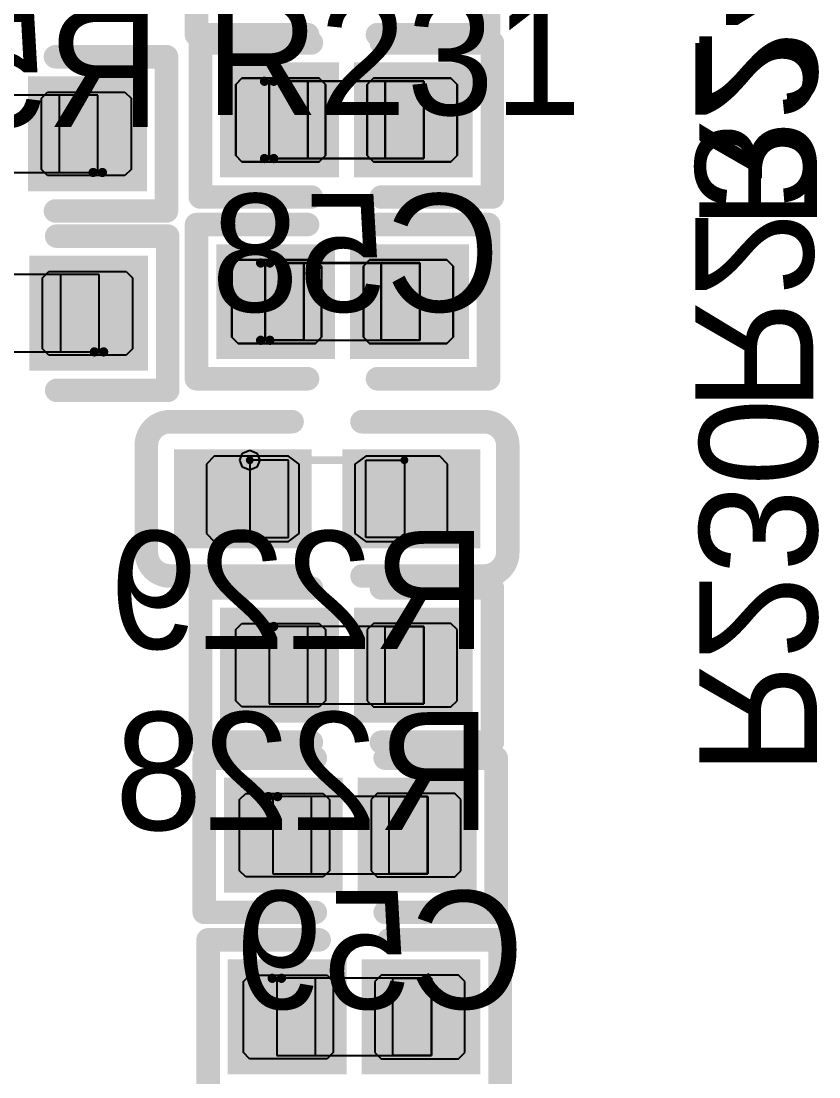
# Model space of a CAD drawing. Header units: millimetres. Extents: x 892 to 1144, y 1011 to 1123.
# Drawn here: x 972.65 to 977.81, y 1092.79 to 1099.61 of the extents above; entities that cross this region are included whole.
import ezdxf

# ---------------------------------------------------------------- set-up
doc = ezdxf.new("R2010")
doc.units = ezdxf.units.MM
for name, color, linetype in [('BottomLayer', 5, 'Continuous'), ('BottomOverlay', 54, 'Continuous'), ('BottomPaste', 16, 'Continuous'), ('BottomSolder', 6, 'Continuous'), ('Mechanical15', 56, 'Continuous'), ('Mechanical4', 56, 'Continuous'), ('Mechanical5', 56, 'Continuous'), ('Mechanical6', 56, 'Continuous'), ('TopLayer', 1, 'Continuous'), ('TopOverlay', 2, 'Continuous'), ('TopPaste', 8, 'Continuous'), ('TopSolder', 216, 'Continuous')]:
    doc.layers.add(name, color=color, linetype=linetype)

msp = doc.modelspace()

# ---------------------------------------------------------------- linework, layer by layer
at = {"layer": 'BottomLayer'}
for points in [[(974.0344, 1098.705), (974.6, 1098.705), (974.0344, 1099.245), (974.6, 1099.245)], [(974.9, 1098.705), (975.4656, 1098.705), (974.9, 1099.245), (975.4656, 1099.245)], [(973.3578, 1099.155), (972.7922, 1099.155), (973.3578, 1098.615), (972.7922, 1098.615)], [(974.0094, 1097.53), (974.575, 1097.53), (974.0094, 1098.07), (974.575, 1098.07)], [(974.875, 1097.53), (975.4406, 1097.53), (974.875, 1098.07), (975.4406, 1098.07)], [(973.3656, 1097.995), (972.8, 1097.995), (973.3656, 1097.455), (972.8, 1097.455)], [(973.6849, 1096.255), (974.475, 1096.255), (973.6849, 1096.795), (974.475, 1096.795)], [(974.775, 1096.255), (975.5651, 1096.255), (974.775, 1096.795), (975.5651, 1096.795)], [(974.0344, 1095.18), (974.6, 1095.18), (974.0344, 1095.72), (974.6, 1095.72)], [(974.9, 1095.18), (975.4656, 1095.18), (974.9, 1095.72), (975.4656, 1095.72)], [(974.0594, 1094.08), (974.625, 1094.08), (974.0594, 1094.62), (974.625, 1094.62)], [(974.925, 1094.08), (975.4906, 1094.08), (974.925, 1094.62), (975.4906, 1094.62)], [(974.0844, 1092.905), (974.65, 1092.905), (974.0844, 1093.445), (974.65, 1093.445)], [(974.95, 1092.905), (975.5156, 1092.905), (974.95, 1093.445), (975.5156, 1093.445)]]:
    msp.add_solid(points, dxfattribs=at)
at = {"layer": 'BottomOverlay', "const_width": 0.1524}
for points in [[(973.7808, 1099.5264), (973.7808, 1100.5236)], [(975.6692, 1099.5264), (975.6692, 1100.5236)], [(973.7808, 1099.5264), (974.4988, 1099.5264)], [(974.9512, 1099.5264), (975.6692, 1099.5264)], [(973.8058, 1099.4736), (974.5238, 1099.4736)], [(973.8058, 1098.4764), (973.8058, 1099.4736)], [(974.9762, 1099.4736), (975.6942, 1099.4736)], [(975.6942, 1098.4764), (975.6942, 1099.4736)], [(972.8684, 1099.3836), (973.5864, 1099.3836)], [(973.5864, 1098.3864), (973.5864, 1099.3836)], [(973.8058, 1098.4764), (974.5238, 1098.4764)], [(974.9762, 1098.4764), (975.6942, 1098.4764)], [(972.8684, 1098.3864), (973.5864, 1098.3864)], [(973.7808, 1098.2986), (974.4988, 1098.2986)], [(973.7808, 1097.3014), (973.7808, 1098.2986)], [(974.9512, 1098.2986), (975.6692, 1098.2986)], [(975.6692, 1097.3014), (975.6692, 1098.2986)], [(972.8762, 1098.2236), (973.5942, 1098.2236)], [(973.5942, 1097.2264), (973.5942, 1098.2236)], [(973.7808, 1097.3014), (974.4988, 1097.3014)], [(974.9512, 1097.3014), (975.6692, 1097.3014)], [(972.8762, 1097.2264), (973.5942, 1097.2264)], [(973.6087, 1097.0236), (974.3988, 1097.0236)], [(974.8512, 1097.0236), (975.6413, 1097.0236)], [(973.4563, 1096.1788), (973.4563, 1096.8712)], [(975.7937, 1096.1788), (975.7937, 1096.8712)], [(973.6087, 1096.0264), (974.3988, 1096.0264)], [(974.8512, 1096.0264), (975.6413, 1096.0264)], [(973.8058, 1095.9486), (974.5238, 1095.9486)], [(973.8058, 1094.9514), (973.8058, 1095.9486)], [(974.9762, 1095.9486), (975.6942, 1095.9486)], [(975.6942, 1094.9514), (975.6942, 1095.9486)], [(973.8058, 1094.9514), (974.5238, 1094.9514)], [(974.9762, 1094.9514), (975.6942, 1094.9514)], [(973.8308, 1094.8486), (974.5488, 1094.8486)], [(973.8308, 1093.8514), (973.8308, 1094.8486)], [(975.0012, 1094.8486), (975.7192, 1094.8486)], [(975.7192, 1093.8514), (975.7192, 1094.8486)], [(973.8308, 1093.8514), (974.5488, 1093.8514)], [(975.0012, 1093.8514), (975.7192, 1093.8514)], [(973.8558, 1093.6736), (974.5738, 1093.6736)], [(973.8558, 1092.6764), (973.8558, 1093.6736)], [(975.0262, 1093.6736), (975.7442, 1093.6736)], [(975.7442, 1092.6764), (975.7442, 1093.6736)]]:
    msp.add_lwpolyline(points, dxfattribs=at)
at = {"layer": 'BottomOverlay', "const_width": 0.0762}
for points in [[(973.7427, 1099.5264, 1), (973.8189, 1099.5264, 1)], [(973.7427, 1099.5264, 1), (973.8189, 1099.5264, 1)], [(974.4607, 1099.5264, 1), (974.5369, 1099.5264, 1)], [(974.9131, 1099.5264, 1), (974.9893, 1099.5264, 1)], [(975.6311, 1099.5264, 1), (975.7073, 1099.5264, 1)], [(975.6311, 1099.5264, 1), (975.7073, 1099.5264, 1)], [(973.7677, 1099.4736, 1), (973.8439, 1099.4736, 1)], [(973.7677, 1099.4736, 1), (973.8439, 1099.4736, 1)], [(974.4857, 1099.4736, 1), (974.5619, 1099.4736, 1)], [(974.9381, 1099.4736, 1), (975.0143, 1099.4736, 1)], [(975.6561, 1099.4736, 1), (975.7323, 1099.4736, 1)], [(975.6561, 1099.4736, 1), (975.7323, 1099.4736, 1)], [(972.8303, 1099.3836, 1), (972.9065, 1099.3836, 1)], [(973.5483, 1099.3836, 1), (973.6245, 1099.3836, 1)], [(973.5483, 1099.3836, 1), (973.6245, 1099.3836, 1)], [(973.7677, 1098.4764, 1), (973.8439, 1098.4764, 1)], [(973.7677, 1098.4764, 1), (973.8439, 1098.4764, 1)], [(974.4857, 1098.4764, 1), (974.5619, 1098.4764, 1)], [(974.9381, 1098.4764, 1), (975.0143, 1098.4764, 1)], [(975.6561, 1098.4764, 1), (975.7323, 1098.4764, 1)], [(975.6561, 1098.4764, 1), (975.7323, 1098.4764, 1)], [(972.8303, 1098.3864, 1), (972.9065, 1098.3864, 1)], [(973.5483, 1098.3864, 1), (973.6245, 1098.3864, 1)], [(973.5483, 1098.3864, 1), (973.6245, 1098.3864, 1)], [(973.7427, 1098.2986, 1), (973.8189, 1098.2986, 1)], [(973.7427, 1098.2986, 1), (973.8189, 1098.2986, 1)], [(974.4607, 1098.2986, 1), (974.5369, 1098.2986, 1)], [(974.9131, 1098.2986, 1), (974.9893, 1098.2986, 1)], [(975.6311, 1098.2986, 1), (975.7073, 1098.2986, 1)], [(975.6311, 1098.2986, 1), (975.7073, 1098.2986, 1)], [(972.8381, 1098.2236, 1), (972.9143, 1098.2236, 1)], [(973.5561, 1098.2236, 1), (973.6323, 1098.2236, 1)], [(973.5561, 1098.2236, 1), (973.6323, 1098.2236, 1)], [(973.7427, 1097.3014, 1), (973.8189, 1097.3014, 1)], [(973.7427, 1097.3014, 1), (973.8189, 1097.3014, 1)], [(974.4607, 1097.3014, 1), (974.5369, 1097.3014, 1)], [(974.9131, 1097.3014, 1), (974.9893, 1097.3014, 1)], [(975.6311, 1097.3014, 1), (975.7073, 1097.3014, 1)], [(975.6311, 1097.3014, 1), (975.7073, 1097.3014, 1)], [(972.8381, 1097.2264, 1), (972.9143, 1097.2264, 1)], [(973.5561, 1097.2264, 1), (973.6323, 1097.2264, 1)], [(973.5561, 1097.2264, 1), (973.6323, 1097.2264, 1)], [(973.5706, 1097.0236, 1), (973.6468, 1097.0236, 1)], [(973.5706, 1097.0236, 1), (973.6468, 1097.0236, 1)], [(974.3607, 1097.0236, 1), (974.4369, 1097.0236, 1)], [(974.8131, 1097.0236, 1), (974.8893, 1097.0236, 1)], [(975.6032, 1097.0236, 1), (975.6794, 1097.0236, 1)], [(975.6032, 1097.0236, 1), (975.6794, 1097.0236, 1)], [(973.4182, 1096.8712, 1), (973.4944, 1096.8712, 1)], [(973.4182, 1096.8712, 1), (973.4944, 1096.8712, 1)], [(975.7556, 1096.8712, 1), (975.8318, 1096.8712, 1)], [(975.7556, 1096.8712, 1), (975.8318, 1096.8712, 1)], [(973.4182, 1096.1788, 1), (973.4944, 1096.1788, 1)], [(973.4182, 1096.1788, 1), (973.4944, 1096.1788, 1)], [(975.7556, 1096.1788, 1), (975.8318, 1096.1788, 1)], [(975.7556, 1096.1788, 1), (975.8318, 1096.1788, 1)], [(973.5706, 1096.0264, 1), (973.6468, 1096.0264, 1)], [(973.5706, 1096.0264, 1), (973.6468, 1096.0264, 1)], [(974.3607, 1096.0264, 1), (974.4369, 1096.0264, 1)], [(974.8131, 1096.0264, 1), (974.8893, 1096.0264, 1)], [(975.6032, 1096.0264, 1), (975.6794, 1096.0264, 1)], [(975.6032, 1096.0264, 1), (975.6794, 1096.0264, 1)], [(973.7677, 1095.9486, 1), (973.8439, 1095.9486, 1)], [(973.7677, 1095.9486, 1), (973.8439, 1095.9486, 1)], [(974.4857, 1095.9486, 1), (974.5619, 1095.9486, 1)], [(974.9381, 1095.9486, 1), (975.0143, 1095.9486, 1)], [(975.6561, 1095.9486, 1), (975.7323, 1095.9486, 1)], [(975.6561, 1095.9486, 1), (975.7323, 1095.9486, 1)], [(973.7677, 1094.9514, 1), (973.8439, 1094.9514, 1)], [(973.7677, 1094.9514, 1), (973.8439, 1094.9514, 1)], [(974.4857, 1094.9514, 1), (974.5619, 1094.9514, 1)], [(974.9381, 1094.9514, 1), (975.0143, 1094.9514, 1)], [(975.6561, 1094.9514, 1), (975.7323, 1094.9514, 1)], [(975.6561, 1094.9514, 1), (975.7323, 1094.9514, 1)], [(973.7927, 1094.8486, 1), (973.8689, 1094.8486, 1)], [(973.7927, 1094.8486, 1), (973.8689, 1094.8486, 1)], [(974.5107, 1094.8486, 1), (974.5869, 1094.8486, 1)], [(974.9631, 1094.8486, 1), (975.0393, 1094.8486, 1)], [(975.6811, 1094.8486, 1), (975.7573, 1094.8486, 1)], [(975.6811, 1094.8486, 1), (975.7573, 1094.8486, 1)], [(973.7927, 1093.8514, 1), (973.8689, 1093.8514, 1)], [(973.7927, 1093.8514, 1), (973.8689, 1093.8514, 1)], [(974.5107, 1093.8514, 1), (974.5869, 1093.8514, 1)], [(974.9631, 1093.8514, 1), (975.0393, 1093.8514, 1)], [(975.6811, 1093.8514, 1), (975.7573, 1093.8514, 1)], [(975.6811, 1093.8514, 1), (975.7573, 1093.8514, 1)], [(973.8177, 1093.6736, 1), (973.8939, 1093.6736, 1)], [(973.8177, 1093.6736, 1), (973.8939, 1093.6736, 1)], [(974.5357, 1093.6736, 1), (974.6119, 1093.6736, 1)], [(974.9881, 1093.6736, 1), (975.0643, 1093.6736, 1)], [(975.7061, 1093.6736, 1), (975.7823, 1093.6736, 1)], [(975.7061, 1093.6736, 1), (975.7823, 1093.6736, 1)]]:
    msp.add_lwpolyline(points, format="xyb", close=True, dxfattribs=at)
at = {"layer": 'BottomOverlay', "const_width": 0.1524}
for points in [[(973.4563, 1096.8712, -0.414214), (973.6087, 1097.0236)], [(975.6413, 1097.0236, -0.414214), (975.7937, 1096.8712)], [(973.6087, 1096.0264, -0.414214), (973.4563, 1096.1788)], [(975.7937, 1096.1788, -0.414214), (975.6413, 1096.0264)]]:
    msp.add_lwpolyline(points, format="xyb", dxfattribs=at)
at = {"layer": 'BottomPaste'}
for p, q in [((974.0344, 1099.205), (974.0744, 1099.245)), ((974.0344, 1098.745), (974.0344, 1099.205)), ((974.0744, 1099.245), (974.575, 1099.245)), ((974.575, 1099.245), (974.615, 1099.205)), ((974.615, 1099.205), (974.615, 1098.745)), ((974.925, 1099.245), (974.885, 1099.205)), ((974.885, 1099.205), (974.885, 1098.745)), ((975.4256, 1099.245), (974.925, 1099.245)), ((975.4656, 1099.205), (975.4256, 1099.245)), ((975.4656, 1098.745), (975.4656, 1099.205)), ((972.7772, 1099.115), (972.8172, 1099.155)), ((972.8172, 1099.155), (973.3178, 1099.155)), ((973.3178, 1099.155), (973.3578, 1099.115)), ((972.7772, 1098.655), (972.7772, 1099.115)), ((973.3578, 1099.115), (973.3578, 1098.655)), ((974.0744, 1098.705), (974.0344, 1098.745)), ((974.615, 1098.745), (974.575, 1098.705)), ((974.885, 1098.745), (974.925, 1098.705)), ((975.4256, 1098.705), (975.4656, 1098.745)), ((972.8172, 1098.615), (972.7772, 1098.655)), ((973.3578, 1098.655), (973.3178, 1098.615)), ((974.575, 1098.705), (974.0744, 1098.705)), ((974.925, 1098.705), (975.4256, 1098.705)), ((973.3178, 1098.615), (972.8172, 1098.615)), ((974.0094, 1098.03), (974.0494, 1098.07)), ((974.0094, 1097.57), (974.0094, 1098.03)), ((974.0494, 1098.07), (974.55, 1098.07)), ((974.55, 1098.07), (974.59, 1098.03)), ((974.59, 1098.03), (974.59, 1097.57)), ((974.9, 1098.07), (974.86, 1098.03)), ((974.86, 1098.03), (974.86, 1097.57)), ((975.4006, 1098.07), (974.9, 1098.07)), ((975.4406, 1098.03), (975.4006, 1098.07)), ((975.4406, 1097.57), (975.4406, 1098.03)), ((972.785, 1097.955), (972.825, 1097.995)), ((972.825, 1097.995), (973.3256, 1097.995)), ((973.3256, 1097.995), (973.3656, 1097.955)), ((972.785, 1097.495), (972.785, 1097.955)), ((973.3656, 1097.955), (973.3656, 1097.495)), ((974.0494, 1097.53), (974.0094, 1097.57)), ((974.59, 1097.57), (974.55, 1097.53)), ((974.86, 1097.57), (974.9, 1097.53)), ((975.4006, 1097.53), (975.4406, 1097.57)), ((972.825, 1097.455), (972.785, 1097.495)), ((973.3656, 1097.495), (973.3256, 1097.455)), ((974.55, 1097.53), (974.0494, 1097.53)), ((974.9, 1097.53), (975.4006, 1097.53)), ((973.3256, 1097.455), (972.825, 1097.455)), ((973.895, 1096.8), (973.845, 1096.75)), ((974.375, 1096.8), (973.895, 1096.8)), ((974.445, 1096.75), (974.375, 1096.8)), ((974.875, 1096.8), (974.805, 1096.75)), ((975.355, 1096.8), (974.875, 1096.8)), ((975.405, 1096.75), (975.355, 1096.8)), ((973.845, 1096.75), (973.845, 1096.3)), ((974.445, 1096.3), (974.445, 1096.75)), ((974.805, 1096.75), (974.805, 1096.3)), ((975.405, 1096.3), (975.405, 1096.75)), ((973.845, 1096.3), (973.895, 1096.25)), ((974.375, 1096.25), (974.445, 1096.3)), ((974.805, 1096.3), (974.875, 1096.25)), ((975.355, 1096.25), (975.405, 1096.3)), ((973.895, 1096.25), (974.375, 1096.25)), ((974.875, 1096.25), (975.355, 1096.25)), ((974.0344, 1095.68), (974.0744, 1095.72)), ((974.0744, 1095.72), (974.575, 1095.72)), ((974.575, 1095.72), (974.615, 1095.68)), ((974.925, 1095.72), (974.885, 1095.68)), ((975.4256, 1095.72), (974.925, 1095.72)), ((975.4656, 1095.68), (975.4256, 1095.72)), ((974.0344, 1095.22), (974.0344, 1095.68)), ((974.615, 1095.68), (974.615, 1095.22)), ((974.885, 1095.68), (974.885, 1095.22)), ((975.4656, 1095.22), (975.4656, 1095.68)), ((974.0744, 1095.18), (974.0344, 1095.22)), ((974.575, 1095.18), (974.0744, 1095.18)), ((974.615, 1095.22), (974.575, 1095.18)), ((974.885, 1095.22), (974.925, 1095.18)), ((974.925, 1095.18), (975.4256, 1095.18)), ((975.4256, 1095.18), (975.4656, 1095.22)), ((974.0594, 1094.58), (974.0994, 1094.62)), ((974.0994, 1094.62), (974.6, 1094.62)), ((974.6, 1094.62), (974.64, 1094.58)), ((974.95, 1094.62), (974.91, 1094.58)), ((975.4506, 1094.62), (974.95, 1094.62)), ((975.4906, 1094.58), (975.4506, 1094.62)), ((974.0594, 1094.12), (974.0594, 1094.58)), ((974.64, 1094.58), (974.64, 1094.12)), ((974.91, 1094.58), (974.91, 1094.12)), ((975.4906, 1094.12), (975.4906, 1094.58)), ((974.0994, 1094.08), (974.0594, 1094.12)), ((974.6, 1094.08), (974.0994, 1094.08)), ((974.64, 1094.12), (974.6, 1094.08)), ((974.91, 1094.12), (974.95, 1094.08)), ((974.95, 1094.08), (975.4506, 1094.08)), ((975.4506, 1094.08), (975.4906, 1094.12)), ((974.0844, 1093.405), (974.1244, 1093.445)), ((974.0844, 1092.945), (974.0844, 1093.405)), ((974.1244, 1093.445), (974.625, 1093.445)), ((974.625, 1093.445), (974.665, 1093.405)), ((974.665, 1093.405), (974.665, 1092.945)), ((974.975, 1093.445), (974.935, 1093.405)), ((974.935, 1093.405), (974.935, 1092.945)), ((975.4756, 1093.445), (974.975, 1093.445)), ((975.5156, 1093.405), (975.4756, 1093.445)), ((975.5156, 1092.945), (975.5156, 1093.405)), ((974.1244, 1092.905), (974.0844, 1092.945)), ((974.665, 1092.945), (974.625, 1092.905)), ((974.935, 1092.945), (974.975, 1092.905)), ((975.4756, 1092.905), (975.5156, 1092.945)), ((974.625, 1092.905), (974.1244, 1092.905)), ((974.975, 1092.905), (975.4756, 1092.905))]:
    msp.add_line(p, q, dxfattribs=at)
for points in [[(974.0344, 1098.705), (974.6, 1098.705), (974.0344, 1099.245), (974.6, 1099.245)], [(974.9, 1098.705), (975.4656, 1098.705), (974.9, 1099.245), (975.4656, 1099.245)], [(973.3578, 1099.155), (972.7922, 1099.155), (973.3578, 1098.615), (972.7922, 1098.615)], [(974.0094, 1097.53), (974.575, 1097.53), (974.0094, 1098.07), (974.575, 1098.07)], [(974.875, 1097.53), (975.4406, 1097.53), (974.875, 1098.07), (975.4406, 1098.07)], [(973.3656, 1097.995), (972.8, 1097.995), (973.3656, 1097.455), (972.8, 1097.455)], [(973.6849, 1096.255), (974.475, 1096.255), (973.6849, 1096.795), (974.475, 1096.795)], [(974.775, 1096.255), (975.5651, 1096.255), (974.775, 1096.795), (975.5651, 1096.795)], [(974.0344, 1095.18), (974.6, 1095.18), (974.0344, 1095.72), (974.6, 1095.72)], [(974.9, 1095.18), (975.4656, 1095.18), (974.9, 1095.72), (975.4656, 1095.72)], [(974.0594, 1094.08), (974.625, 1094.08), (974.0594, 1094.62), (974.625, 1094.62)], [(974.925, 1094.08), (975.4906, 1094.08), (974.925, 1094.62), (975.4906, 1094.62)], [(974.0844, 1092.905), (974.65, 1092.905), (974.0844, 1093.445), (974.65, 1093.445)], [(974.95, 1092.905), (975.5156, 1092.905), (974.95, 1093.445), (975.5156, 1093.445)]]:
    msp.add_solid(points, dxfattribs=at)
at = {"layer": 'BottomSolder'}
for points in [[(973.9328, 1098.6034), (974.7016, 1098.6034), (973.9328, 1099.3466), (974.7016, 1099.3466)], [(974.7984, 1098.6034), (975.5672, 1098.6034), (974.7984, 1099.3466), (975.5672, 1099.3466)], [(973.4594, 1099.2566), (972.6906, 1099.2566), (973.4594, 1098.5134), (972.6906, 1098.5134)], [(973.9078, 1097.4284), (974.6766, 1097.4284), (973.9078, 1098.1716), (974.6766, 1098.1716)], [(974.7734, 1097.4284), (975.5422, 1097.4284), (974.7734, 1098.1716), (975.5422, 1098.1716)], [(973.4672, 1098.0966), (972.6984, 1098.0966), (973.4672, 1097.3534), (972.6984, 1097.3534)], [(973.6341, 1096.2042), (974.5258, 1096.2042), (973.6341, 1096.8458), (974.5258, 1096.8458)], [(974.7242, 1096.2042), (975.6159, 1096.2042), (974.7242, 1096.8458), (975.6159, 1096.8458)], [(973.9328, 1095.0784), (974.7016, 1095.0784), (973.9328, 1095.8216), (974.7016, 1095.8216)], [(974.7984, 1095.0784), (975.5672, 1095.0784), (974.7984, 1095.8216), (975.5672, 1095.8216)], [(973.9578, 1093.9784), (974.7266, 1093.9784), (973.9578, 1094.7216), (974.7266, 1094.7216)], [(974.8234, 1093.9784), (975.5922, 1093.9784), (974.8234, 1094.7216), (975.5922, 1094.7216)], [(973.9828, 1092.8034), (974.7516, 1092.8034), (973.9828, 1093.5466), (974.7516, 1093.5466)], [(974.8484, 1092.8034), (975.6172, 1092.8034), (974.8484, 1093.5466), (975.6172, 1093.5466)]]:
    msp.add_solid(points, dxfattribs=at)
at = {"layer": 'Mechanical15'}
for p, q in [((974.0601, 1096.775), (974.0791, 1096.8209)), ((974.0791, 1096.8209), (974.125, 1096.84)), ((974.125, 1096.84), (974.1709, 1096.8209)), ((974.1709, 1096.8209), (974.1899, 1096.775)), ((974.0791, 1096.7291), (974.0601, 1096.775)), ((974.0601, 1096.775), (974.0601, 1096.775)), ((974.125, 1096.7101), (974.0791, 1096.7291)), ((974.375, 1096.775), (974.125, 1096.775)), ((974.125, 1096.775), (974.125, 1096.275)), ((974.1709, 1096.7291), (974.125, 1096.7101)), ((974.1899, 1096.775), (974.1709, 1096.7291)), ((974.1899, 1096.775), (974.1899, 1096.775)), ((974.375, 1096.275), (974.375, 1096.775)), ((974.875, 1096.775), (975.125, 1096.775)), ((974.875, 1096.275), (974.875, 1096.775)), ((975.125, 1096.775), (975.125, 1096.275)), ((974.125, 1096.275), (974.375, 1096.275)), ((975.125, 1096.275), (974.875, 1096.275))]:
    msp.add_line(p, q, dxfattribs=at)
at = {"layer": 'Mechanical15', "const_width": 0.0508}
for points in [[(974.125, 1096.775), (975.125, 1096.775)], [(974.125, 1096.275), (974.125, 1096.775)], [(975.125, 1096.275), (975.125, 1096.775)], [(974.125, 1096.275), (975.125, 1096.275)]]:
    msp.add_lwpolyline(points, dxfattribs=at)
at = {"layer": 'Mechanical15', "const_width": 0.0254}
for points in [[(974.1123, 1096.775, 1), (974.1377, 1096.775, 1)], [(974.1123, 1096.775, 1), (974.1377, 1096.775, 1)], [(975.1123, 1096.775, 1), (975.1377, 1096.775, 1)], [(975.1123, 1096.775, 1), (975.1377, 1096.775, 1)], [(974.1123, 1096.275, 1), (974.1377, 1096.275, 1)], [(974.1123, 1096.275, 1), (974.1377, 1096.275, 1)], [(975.1123, 1096.275, 1), (975.1377, 1096.275, 1)], [(975.1123, 1096.275, 1), (975.1377, 1096.275, 1)]]:
    msp.add_lwpolyline(points, format="xyb", close=True, dxfattribs=at)
at = {"layer": 'Mechanical4'}
for p, q in [((975.2501, 1099.2252), (974.2501, 1099.2252)), ((974.2501, 1099.2252), (974.2501, 1098.7251)), ((974.2501, 1098.7248), (974.2501, 1099.2249)), ((974.2501, 1099.2249), (975.2501, 1099.2249)), ((975.2501, 1098.7251), (975.2501, 1099.2252)), ((975.2501, 1099.2249), (975.2501, 1098.7248)), ((973.1421, 1099.1349), (972.1421, 1099.1349)), ((973.1421, 1098.6348), (973.1421, 1099.1349)), ((974.2501, 1098.7251), (975.2501, 1098.7251)), ((975.2501, 1098.7248), (974.2501, 1098.7248)), ((972.1421, 1098.6348), (973.1421, 1098.6348)), ((975.2251, 1098.0502), (974.2251, 1098.0502)), ((974.2251, 1098.0502), (974.2251, 1097.5501)), ((974.2251, 1097.5498), (974.2251, 1098.0499)), ((974.2251, 1098.0499), (975.2251, 1098.0499)), ((975.2251, 1097.5501), (975.2251, 1098.0502)), ((975.2251, 1098.0499), (975.2251, 1097.5498)), ((973.1499, 1097.9749), (972.1499, 1097.9749)), ((973.1499, 1097.4748), (973.1499, 1097.9749)), ((974.2251, 1097.5501), (975.2251, 1097.5501)), ((975.2251, 1097.5498), (974.2251, 1097.5498)), ((972.1499, 1097.4748), (973.1499, 1097.4748)), ((975.2501, 1095.7002), (974.2501, 1095.7002)), ((974.2501, 1095.7002), (974.2501, 1095.2001)), ((975.2501, 1095.2001), (975.2501, 1095.7002)), ((974.2501, 1095.2001), (975.2501, 1095.2001)), ((975.2751, 1094.6002), (974.2751, 1094.6002)), ((974.2751, 1094.6002), (974.2751, 1094.1001)), ((975.2751, 1094.1001), (975.2751, 1094.6002)), ((974.2751, 1094.1001), (975.2751, 1094.1001)), ((975.3001, 1093.4252), (974.3001, 1093.4252)), ((974.3001, 1093.4252), (974.3001, 1092.9251)), ((975.3001, 1092.9251), (975.3001, 1093.4252)), ((974.3001, 1092.9251), (975.3001, 1092.9251))]:
    msp.add_line(p, q, dxfattribs=at)
at = {"layer": 'Mechanical5'}
for p, q in [((974.5, 1099.225), (974.25, 1099.225)), ((974.25, 1099.225), (974.25, 1098.725)), ((974.25, 1098.725), (974.25, 1099.225)), ((974.25, 1099.225), (974.5, 1099.225)), ((974.5, 1098.725), (974.5, 1099.225)), ((974.5, 1099.225), (974.5, 1098.725)), ((975.001, 1099.225), (975.251, 1099.225)), ((975.001, 1098.725), (975.001, 1099.225)), ((975.251, 1099.225), (975.001, 1099.225)), ((975.001, 1099.225), (975.001, 1098.725)), ((975.251, 1099.225), (975.251, 1098.725)), ((975.251, 1098.725), (975.251, 1099.225)), ((973.1422, 1099.135), (972.8922, 1099.135)), ((972.8922, 1099.135), (972.8922, 1098.635)), ((973.1422, 1098.635), (973.1422, 1099.135)), ((974.25, 1098.725), (974.5, 1098.725)), ((974.5, 1098.725), (974.25, 1098.725)), ((975.251, 1098.725), (975.001, 1098.725)), ((975.001, 1098.725), (975.251, 1098.725)), ((972.8922, 1098.635), (973.1422, 1098.635)), ((974.475, 1098.05), (974.225, 1098.05)), ((974.225, 1098.05), (974.225, 1097.55)), ((974.225, 1097.55), (974.225, 1098.05)), ((974.225, 1098.05), (974.475, 1098.05)), ((974.475, 1097.55), (974.475, 1098.05)), ((974.475, 1098.05), (974.475, 1097.55)), ((974.976, 1098.05), (975.226, 1098.05)), ((974.976, 1097.55), (974.976, 1098.05)), ((975.226, 1098.05), (974.976, 1098.05)), ((974.976, 1098.05), (974.976, 1097.55)), ((975.226, 1098.05), (975.226, 1097.55)), ((975.226, 1097.55), (975.226, 1098.05)), ((973.15, 1097.975), (972.9, 1097.975)), ((972.9, 1097.975), (972.9, 1097.475)), ((973.15, 1097.475), (973.15, 1097.975)), ((974.225, 1097.55), (974.475, 1097.55)), ((974.475, 1097.55), (974.225, 1097.55)), ((975.226, 1097.55), (974.976, 1097.55)), ((974.976, 1097.55), (975.226, 1097.55)), ((972.9, 1097.475), (973.15, 1097.475)), ((974.5, 1095.7), (974.25, 1095.7)), ((974.25, 1095.7), (974.25, 1095.2)), ((974.5, 1095.2), (974.5, 1095.7)), ((975.001, 1095.7), (975.251, 1095.7)), ((975.001, 1095.2), (975.001, 1095.7)), ((975.251, 1095.7), (975.251, 1095.2)), ((974.25, 1095.2), (974.5, 1095.2)), ((975.251, 1095.2), (975.001, 1095.2)), ((974.525, 1094.6), (974.275, 1094.6)), ((974.275, 1094.6), (974.275, 1094.1)), ((974.525, 1094.1), (974.525, 1094.6)), ((975.026, 1094.6), (975.276, 1094.6)), ((975.026, 1094.1), (975.026, 1094.6)), ((975.276, 1094.6), (975.276, 1094.1)), ((974.275, 1094.1), (974.525, 1094.1)), ((975.276, 1094.1), (975.026, 1094.1)), ((974.55, 1093.425), (974.3, 1093.425)), ((974.3, 1093.425), (974.3, 1092.925)), ((974.55, 1092.925), (974.55, 1093.425)), ((975.051, 1093.425), (975.301, 1093.425)), ((975.051, 1092.925), (975.051, 1093.425)), ((975.301, 1093.425), (975.301, 1092.925)), ((974.3, 1092.925), (974.55, 1092.925)), ((975.301, 1092.925), (975.051, 1092.925))]:
    msp.add_line(p, q, dxfattribs=at)
at = {"layer": 'Mechanical6'}
for points, const_width in [([(974.2801, 1099.2249, 1), (974.2202, 1099.2249, 1)], 0.06), ([(974.2052, 1099.2249, 1), (974.2352, 1099.2249, 1)], 0.03), ([(974.2651, 1099.2249, 1), (974.2951, 1099.2249, 1)], 0.03), ([(974.2801, 1098.7251, 1), (974.2202, 1098.7251, 1)], 0.06), ([(974.2052, 1098.7251, 1), (974.2352, 1098.7251, 1)], 0.03), ([(974.2651, 1098.7251, 1), (974.2951, 1098.7251, 1)], 0.03), ([(973.172, 1098.6351, 1), (973.1121, 1098.6351, 1)], 0.06), ([(973.0971, 1098.6351, 1), (973.1271, 1098.6351, 1)], 0.03), ([(973.157, 1098.6351, 1), (973.187, 1098.6351, 1)], 0.03), ([(974.2551, 1098.0499, 1), (974.1952, 1098.0499, 1)], 0.06), ([(974.1802, 1098.0499, 1), (974.2102, 1098.0499, 1)], 0.03), ([(974.2401, 1098.0499, 1), (974.2701, 1098.0499, 1)], 0.03), ([(974.2551, 1097.5501, 1), (974.1952, 1097.5501, 1)], 0.06), ([(974.1802, 1097.5501, 1), (974.2102, 1097.5501, 1)], 0.03), ([(974.2401, 1097.5501, 1), (974.2701, 1097.5501, 1)], 0.03), ([(973.1798, 1097.4751, 1), (973.1199, 1097.4751, 1)], 0.06), ([(973.1049, 1097.4751, 1), (973.1349, 1097.4751, 1)], 0.03), ([(973.1648, 1097.4751, 1), (973.1948, 1097.4751, 1)], 0.03), ([(974.2801, 1095.6999, 1), (974.2202, 1095.6999, 1)], 0.06), ([(974.2052, 1095.6999, 1), (974.2352, 1095.6999, 1)], 0.03), ([(974.2651, 1095.6999, 1), (974.2951, 1095.6999, 1)], 0.03), ([(974.3051, 1094.5999, 1), (974.2452, 1094.5999, 1)], 0.06), ([(974.2302, 1094.5999, 1), (974.2602, 1094.5999, 1)], 0.03), ([(974.2901, 1094.5999, 1), (974.3201, 1094.5999, 1)], 0.03), ([(974.3301, 1093.4249, 1), (974.2702, 1093.4249, 1)], 0.06), ([(974.2552, 1093.4249, 1), (974.2852, 1093.4249, 1)], 0.03), ([(974.3151, 1093.4249, 1), (974.3451, 1093.4249, 1)], 0.03)]:
    msp.add_lwpolyline(points, format="xyb", close=True, dxfattribs=dict(at, const_width=const_width))
at = {"layer": 'TopLayer'}
for points in [[(974.0344, 1098.705), (974.6, 1098.705), (974.0344, 1099.245), (974.6, 1099.245)], [(974.9, 1098.705), (975.4656, 1098.705), (974.9, 1099.245), (975.4656, 1099.245)], [(974.0094, 1097.53), (974.575, 1097.53), (974.0094, 1098.07), (974.575, 1098.07)], [(974.875, 1097.53), (975.4406, 1097.53), (974.875, 1098.07), (975.4406, 1098.07)]]:
    msp.add_solid(points, dxfattribs=at)
at = {"layer": 'TopOverlay', "const_width": 0.1524}
for points in [[(973.8058, 1098.4764), (973.8058, 1099.4736)], [(973.8058, 1099.4736), (974.5238, 1099.4736)], [(974.9762, 1099.4736), (975.6942, 1099.4736)], [(975.6942, 1098.4764), (975.6942, 1099.4736)], [(973.8058, 1098.4764), (974.5238, 1098.4764)], [(974.9762, 1098.4764), (975.6942, 1098.4764)], [(973.7808, 1097.3014), (973.7808, 1098.2986)], [(973.7808, 1098.2986), (974.4988, 1098.2986)], [(974.9512, 1098.2986), (975.6692, 1098.2986)], [(975.6692, 1097.3014), (975.6692, 1098.2986)], [(973.7808, 1097.3014), (974.4988, 1097.3014)], [(974.9512, 1097.3014), (975.6692, 1097.3014)]]:
    msp.add_lwpolyline(points, dxfattribs=at)
at = {"layer": 'TopOverlay', "const_width": 0.0762}
for points in [[(973.7677, 1099.4736, 1), (973.8439, 1099.4736, 1)], [(973.7677, 1099.4736, 1), (973.8439, 1099.4736, 1)], [(974.4857, 1099.4736, 1), (974.5619, 1099.4736, 1)], [(974.9381, 1099.4736, 1), (975.0143, 1099.4736, 1)], [(975.6561, 1099.4736, 1), (975.7323, 1099.4736, 1)], [(975.6561, 1099.4736, 1), (975.7323, 1099.4736, 1)], [(973.7677, 1098.4764, 1), (973.8439, 1098.4764, 1)], [(973.7677, 1098.4764, 1), (973.8439, 1098.4764, 1)], [(974.4857, 1098.4764, 1), (974.5619, 1098.4764, 1)], [(974.9381, 1098.4764, 1), (975.0143, 1098.4764, 1)], [(975.6561, 1098.4764, 1), (975.7323, 1098.4764, 1)], [(975.6561, 1098.4764, 1), (975.7323, 1098.4764, 1)], [(973.7427, 1098.2986, 1), (973.8189, 1098.2986, 1)], [(973.7427, 1098.2986, 1), (973.8189, 1098.2986, 1)], [(974.4607, 1098.2986, 1), (974.5369, 1098.2986, 1)], [(974.9131, 1098.2986, 1), (974.9893, 1098.2986, 1)], [(975.6311, 1098.2986, 1), (975.7073, 1098.2986, 1)], [(975.6311, 1098.2986, 1), (975.7073, 1098.2986, 1)], [(973.7427, 1097.3014, 1), (973.8189, 1097.3014, 1)], [(973.7427, 1097.3014, 1), (973.8189, 1097.3014, 1)], [(974.4607, 1097.3014, 1), (974.5369, 1097.3014, 1)], [(974.9131, 1097.3014, 1), (974.9893, 1097.3014, 1)], [(975.6311, 1097.3014, 1), (975.7073, 1097.3014, 1)], [(975.6311, 1097.3014, 1), (975.7073, 1097.3014, 1)]]:
    msp.add_lwpolyline(points, format="xyb", close=True, dxfattribs=at)
at = {"layer": 'TopPaste'}
for p, q in [((974.0744, 1099.245), (974.0344, 1099.205)), ((974.0344, 1099.205), (974.0344, 1098.745)), ((974.575, 1099.245), (974.0744, 1099.245)), ((974.615, 1099.205), (974.575, 1099.245)), ((974.615, 1098.745), (974.615, 1099.205)), ((974.885, 1099.205), (974.925, 1099.245)), ((974.885, 1098.745), (974.885, 1099.205)), ((974.925, 1099.245), (975.4256, 1099.245)), ((975.4256, 1099.245), (975.4656, 1099.205)), ((975.4656, 1099.205), (975.4656, 1098.745)), ((974.0344, 1098.745), (974.0744, 1098.705)), ((974.575, 1098.705), (974.615, 1098.745)), ((974.925, 1098.705), (974.885, 1098.745)), ((975.4656, 1098.745), (975.4256, 1098.705)), ((974.0744, 1098.705), (974.575, 1098.705)), ((975.4256, 1098.705), (974.925, 1098.705)), ((974.0494, 1098.07), (974.0094, 1098.03)), ((974.0094, 1098.03), (974.0094, 1097.57)), ((974.55, 1098.07), (974.0494, 1098.07)), ((974.59, 1098.03), (974.55, 1098.07)), ((974.59, 1097.57), (974.59, 1098.03)), ((974.86, 1098.03), (974.9, 1098.07)), ((974.86, 1097.57), (974.86, 1098.03)), ((974.9, 1098.07), (975.4006, 1098.07)), ((975.4006, 1098.07), (975.4406, 1098.03)), ((975.4406, 1098.03), (975.4406, 1097.57)), ((974.0094, 1097.57), (974.0494, 1097.53)), ((974.55, 1097.53), (974.59, 1097.57)), ((974.9, 1097.53), (974.86, 1097.57)), ((975.4406, 1097.57), (975.4006, 1097.53)), ((974.0494, 1097.53), (974.55, 1097.53)), ((975.4006, 1097.53), (974.9, 1097.53))]:
    msp.add_line(p, q, dxfattribs=at)
for points in [[(974.0344, 1098.705), (974.6, 1098.705), (974.0344, 1099.245), (974.6, 1099.245)], [(974.9, 1098.705), (975.4656, 1098.705), (974.9, 1099.245), (975.4656, 1099.245)], [(974.0094, 1097.53), (974.575, 1097.53), (974.0094, 1098.07), (974.575, 1098.07)], [(974.875, 1097.53), (975.4406, 1097.53), (974.875, 1098.07), (975.4406, 1098.07)]]:
    msp.add_solid(points, dxfattribs=at)
at = {"layer": 'TopSolder'}
for points in [[(973.9328, 1098.6034), (974.7016, 1098.6034), (973.9328, 1099.3466), (974.7016, 1099.3466)], [(974.7984, 1098.6034), (975.5672, 1098.6034), (974.7984, 1099.3466), (975.5672, 1099.3466)], [(973.9078, 1097.4284), (974.6766, 1097.4284), (973.9078, 1098.1716), (974.6766, 1098.1716)], [(974.7734, 1097.4284), (975.5422, 1097.4284), (974.7734, 1098.1716), (975.5422, 1098.1716)]]:
    msp.add_solid(points, dxfattribs=at)

# ---------------------------------------------------------------- texts
at = {"layer": 'BottomOverlay', "text_generation_flag": 2}
for s, p in [('R240', (977.0328, 1098.2636)), ('R232', (977.0078, 1097.0886)), ('R230', (977.0328, 1094.7386))]:
    msp.add_text(s, height=0.762, rotation=270, dxfattribs=at).set_placement(p)
for s, p in [('R56', (973.5488, 1098.9298)), ('C58', (975.745, 1097.735)), ('R229', (975.658, 1095.555)), ('R228', (975.6878, 1094.3838)), ('C59', (975.9022, 1093.2276))]:
    msp.add_text(s, height=0.762, dxfattribs=at).set_placement(p)
at = {"layer": 'TopOverlay'}
msp.add_text('R231', height=0.762, dxfattribs=at).set_placement((973.836, 1099.0072))

doc.saveas('drawing.dxf')
